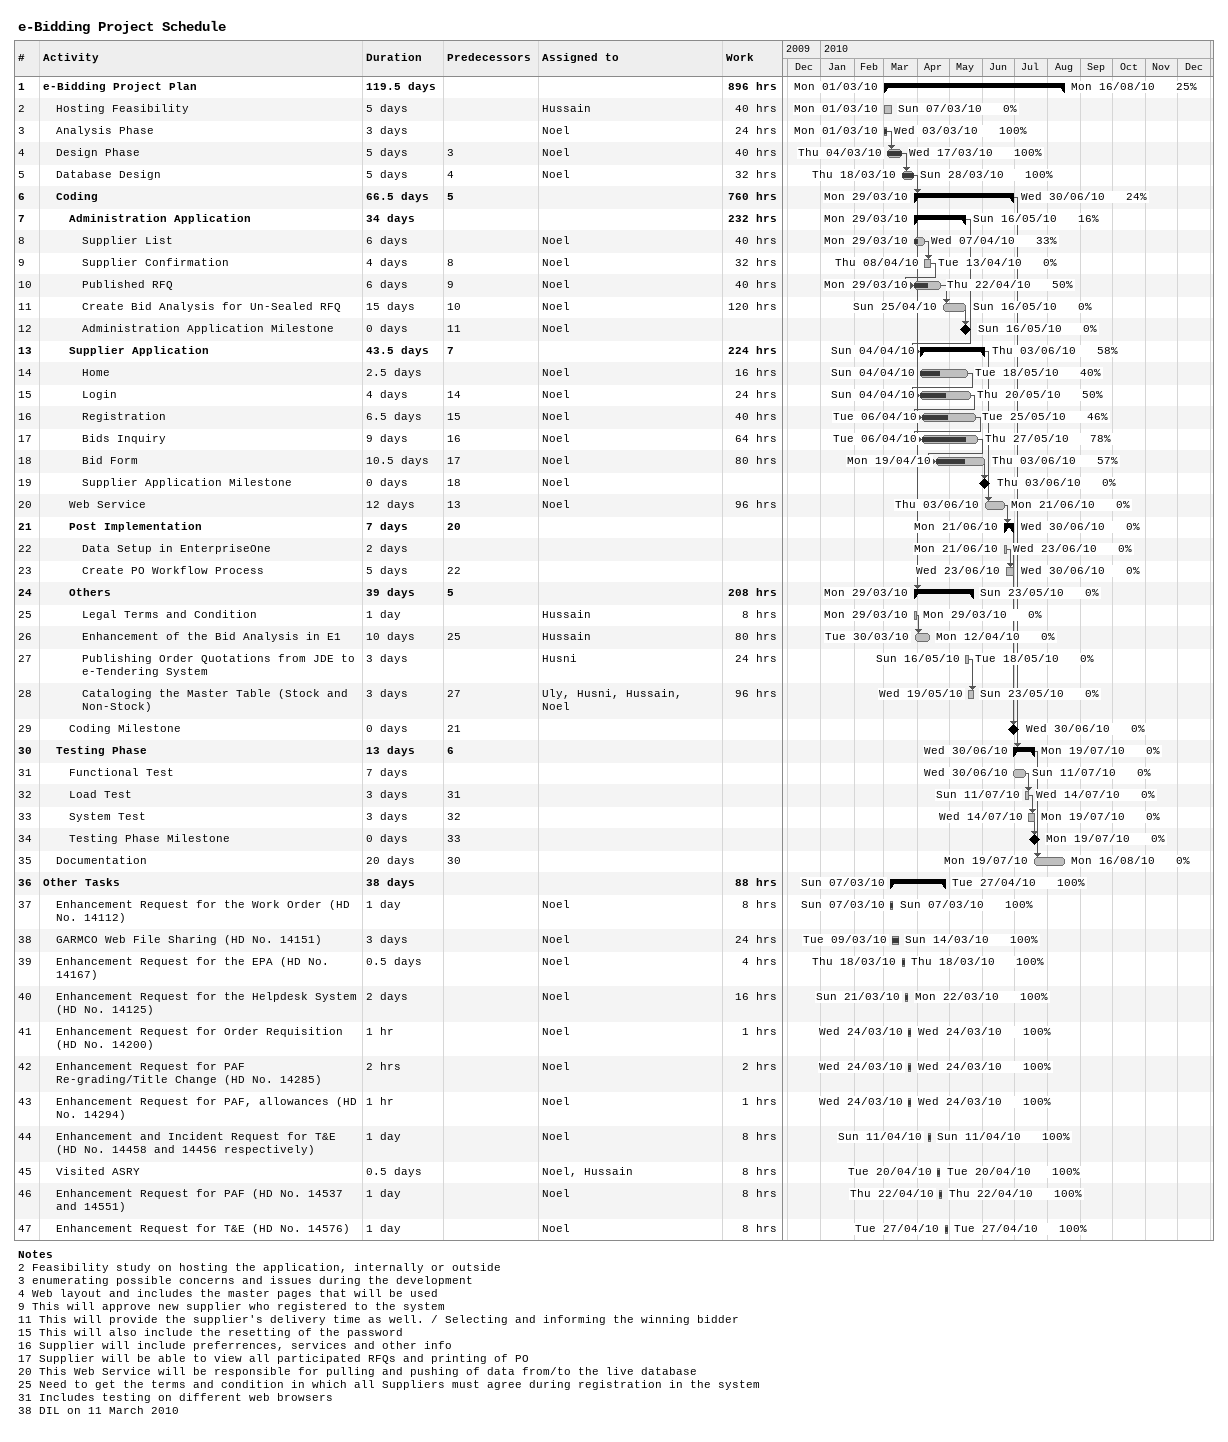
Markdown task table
e-Bidding Project Schedule

| ID | Level | Task | Duration | Start | Finish | Predecessors | Resources | % complete | Work (h) |
|---|---|---|---|---|---|---|---|---|---|
| 1 | 1 | **e-Bidding Project Plan** | 119.5d | 2010-03-01 | 2010-08-16 |  |  | 25 | 896 |
| 2 | 2 | Hosting Feasibility | 5d | 2010-03-01 | 2010-03-07 |  | Hussain | 0 | 40 |
| 3 | 2 | Analysis Phase | 3d | 2010-03-01 | 2010-03-03 |  | Noel | 100 | 24 |
| 4 | 2 | Design Phase | 5d | 2010-03-04 | 2010-03-17 | 3 | Noel | 100 | 40 |
| 5 | 2 | Database Design | 5d | 2010-03-18 | 2010-03-28 | 4 | Noel | 100 | 32 |
| 6 | 2 | **Coding** | 66.5d | 2010-03-29 | 2010-06-30 | 5 |  | 24 | 760 |
| 7 | 3 | **Administration Application** | 34d | 2010-03-29 | 2010-05-16 |  |  | 16 | 232 |
| 8 | 4 | Supplier List | 6d | 2010-03-29 | 2010-04-07 |  | Noel | 33 | 40 |
| 9 | 4 | Supplier Confirmation | 4d | 2010-04-08 | 2010-04-13 | 8 | Noel | 0 | 32 |
| 10 | 4 | Published RFQ | 6d | 2010-03-29 | 2010-04-22 | 9 | Noel | 50 | 40 |
| 11 | 4 | Create Bid Analysis for Un-Sealed RFQ | 15d | 2010-04-25 | 2010-05-16 | 10 | Noel | 0 | 120 |
| 12 | 4 | Administration Application Milestone | 0d | 2010-05-16 | 2010-05-16 | 11 | Noel | 0 |  |
| 13 | 3 | **Supplier Application** | 43.5d | 2010-04-04 | 2010-06-03 | 7 |  | 58 | 224 |
| 14 | 4 | Home | 2.5d | 2010-04-04 | 2010-05-18 |  | Noel | 40 | 16 |
| 15 | 4 | Login | 4d | 2010-04-04 | 2010-05-20 | 14 | Noel | 50 | 24 |
| 16 | 4 | Registration | 6.5d | 2010-04-06 | 2010-05-25 | 15 | Noel | 46 | 40 |
| 17 | 4 | Bids Inquiry | 9d | 2010-04-06 | 2010-05-27 | 16 | Noel | 78 | 64 |
| 18 | 4 | Bid Form | 10.5d | 2010-04-19 | 2010-06-03 | 17 | Noel | 57 | 80 |
| 19 | 4 | Supplier Application Milestone | 0d | 2010-06-03 | 2010-06-03 | 18 | Noel | 0 |  |
| 20 | 3 | Web Service | 12d | 2010-06-03 | 2010-06-21 | 13 | Noel | 0 | 96 |
| 21 | 3 | **Post Implementation** | 7d | 2010-06-21 | 2010-06-30 | 20 |  | 0 |  |
| 22 | 4 | Data Setup in EnterpriseOne | 2d | 2010-06-21 | 2010-06-23 |  |  | 0 |  |
| 23 | 4 | Create PO Workflow Process | 5d | 2010-06-23 | 2010-06-30 | 22 |  | 0 |  |
| 24 | 3 | **Others** | 39d | 2010-03-29 | 2010-05-23 | 5 |  | 0 | 208 |
| 25 | 4 | Legal Terms and Condition | 1d | 2010-03-29 | 2010-03-29 |  | Hussain | 0 | 8 |
| 26 | 4 | Enhancement of the Bid Analysis in E1 | 10d | 2010-03-30 | 2010-04-12 | 25 | Hussain | 0 | 80 |
| 27 | 4 | Publishing Order Quotations from JDE to e-Tendering System | 3d | 2010-05-16 | 2010-05-18 |  | Husni | 0 | 24 |
| 28 | 4 | Cataloging the Master Table (Stock and Non-Stock) | 3d | 2010-05-19 | 2010-05-23 | 27 | Uly, Husni, Hussain, Noel | 0 | 96 |
| 29 | 3 | Coding Milestone | 0d | 2010-06-30 | 2010-06-30 | 21 |  | 0 |  |
| 30 | 2 | **Testing Phase** | 13d | 2010-06-30 | 2010-07-19 | 6 |  | 0 |  |
| 31 | 3 | Functional Test | 7d | 2010-06-30 | 2010-07-11 |  |  | 0 |  |
| 32 | 3 | Load Test | 3d | 2010-07-11 | 2010-07-14 | 31 |  | 0 |  |
| 33 | 3 | System Test | 3d | 2010-07-14 | 2010-07-19 | 32 |  | 0 |  |
| 34 | 3 | Testing Phase Milestone | 0d | 2010-07-19 | 2010-07-19 | 33 |  | 0 |  |
| 35 | 2 | Documentation | 20d | 2010-07-19 | 2010-08-16 | 30 |  | 0 |  |
| 36 | 1 | **Other Tasks** | 38d | 2010-03-07 | 2010-04-27 |  |  | 100 | 88 |
| 37 | 2 | Enhancement Request for the Work Order (HD No. 14112) | 1d | 2010-03-07 | 2010-03-07 |  | Noel | 100 | 8 |
| 38 | 2 | GARMCO Web File Sharing (HD No. 14151) | 3d | 2010-03-09 | 2010-03-14 |  | Noel | 100 | 24 |
| 39 | 2 | Enhancement Request for the EPA (HD No. 14167) | 0.5d | 2010-03-18 | 2010-03-18 |  | Noel | 100 | 4 |
| 40 | 2 | Enhancement Request for the Helpdesk System (HD No. 14125) | 2d | 2010-03-21 | 2010-03-22 |  | Noel | 100 | 16 |
| 41 | 2 | Enhancement Request for Order Requisition (HD No. 14200) | 1h | 2010-03-24 | 2010-03-24 |  | Noel | 100 | 1 |
| 42 | 2 | Enhancement Request for PAF Re-grading/Title Change (HD No. 14285) | 2h | 2010-03-24 | 2010-03-24 |  | Noel | 100 | 2 |
| 43 | 2 | Enhancement Request for PAF, allowances (HD No. 14294) | 1h | 2010-03-24 | 2010-03-24 |  | Noel | 100 | 1 |
| 44 | 2 | Enhancement and Incident Request for T&E (HD No. 14458 and 14456 respectively) | 1d | 2010-04-11 | 2010-04-11 |  | Noel | 100 | 8 |
| 45 | 2 | Visited ASRY | 0.5d | 2010-04-20 | 2010-04-20 |  | Noel, Hussain | 100 | 8 |
| 46 | 2 | Enhancement Request for PAF (HD No. 14537 and 14551) | 1d | 2010-04-22 | 2010-04-22 |  | Noel | 100 | 8 |
| 47 | 2 | Enhancement Request for T&E (HD No. 14576) | 1d | 2010-04-27 | 2010-04-27 |  | Noel | 100 | 8 |

Notes
- 2: Feasibility study on hosting the application, internally or outside
- 3: enumerating possible concerns and issues during the development
- 4: Web layout and includes the master pages that will be used
- 9: This will approve new supplier who registered to the system
- 11: This will provide the supplier's delivery time as well. / Selecting and informing the winning bidder
- 15: This will also include the resetting of the password
- 16: Supplier will include preferrences, services and other info
- 17: Supplier will be able to view all participated RFQs and printing of PO
- 20: This Web Service will be responsible for pulling and pushing of data from/to the live database
- 25: Need to get the terms and condition in which all Suppliers must agree during registration in the system
- 31: Includes testing on different web browsers
- 38: DIL on 11 March 2010
